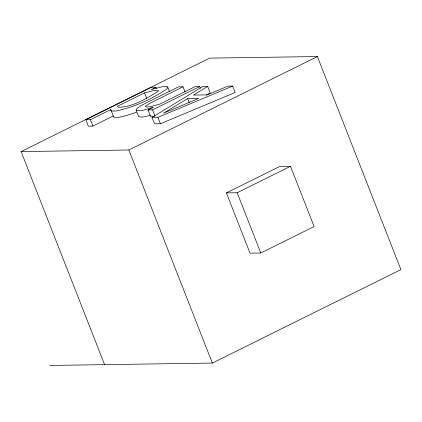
<?xml version="1.0" encoding="UTF-8"?>
<svg xmlns="http://www.w3.org/2000/svg" width="422" height="422" viewBox="0 0 422 422"><rect width="100%" height="100%" fill="white"/><g stroke="black" fill="none" stroke-linecap="round" stroke-linejoin="round"><path stroke-width="0.63" d="M207.708 86.436L193.429 95.082L207.128 94.881L227.912 86.141L232.728 86.072L235.233 92.465L160.397 123.741L154.521 123.825L152.015 117.437L202.671 86.51L207.708 86.436L210.209 92.829L206.369 95.156M187.632 98.59L163.583 113.17L198.683 98.426L187.632 98.59L189.225 102.657M104.598 364.645L21.1 151.582L209.65 58.125L317.402 56.548L400.9 269.616L212.35 363.068L49.648 365.452M136.348 112.257L126.88 115.48L119.426 117.221A26.386 4.763 -21.4 0 1 113.281 115.981L92.887 126.088L88.362 126.157L85.856 119.764L151.424 87.264L155.955 87.196L156.409 88.356M85.856 119.764L90.382 119.695L110.78 109.588A26.386 4.763 -21.4 0 0 116.92 110.828C134.465 106.935 151.308 99.36 166.247 89.438A18.642 3.365 -21.4 0 0 167.012 86.6L162.454 86.684L151.15 89.58L155.955 87.196M144.493 92.877L117.353 106.328L118.392 107.267C132.851 107.162 146.228 98.569 158.213 91.352L158.487 90.688L157.986 90.297L154.558 90.387L144.493 92.877L146.766 98.69M185.073 92.028L183.021 86.8L150.353 103.079L145.669 106.049L145.458 106.576L145.98 106.882A16.674 3.012 -21.4 0 0 152.353 106.128L159.964 104.044L195.112 86.621L199.638 86.557L200.323 88.298M154.426 116.287L150.543 116.345L148.038 109.952L153.265 107.362C147.758 108.496 141.824 111.788 136.174 110.205L136.158 109.52C139.202 105.917 143.944 104.303 147.943 102.008L178.495 86.869L183.021 86.8M148.038 109.952L152.569 109.889L199.638 86.557M21.1 151.582L128.852 150L317.402 56.548M226.403 192.891L279.733 166.458L290.505 166.3L314.126 226.567L260.796 253L250.019 253.158L226.403 192.891L237.175 192.733L290.505 166.3M152.015 117.437L157.891 117.348L232.728 86.072M150.39 115.317C146.629 116.018 142.446 118.018 138.68 116.599L136.174 110.205M237.175 192.733L260.796 253M167.761 87.164L169.354 91.231M157.891 117.348L160.397 123.741M152.569 109.889L154.842 115.697M128.852 150L212.35 363.068M110.78 109.588L113.286 115.981M90.382 119.695L92.887 126.088"/></g></svg>
